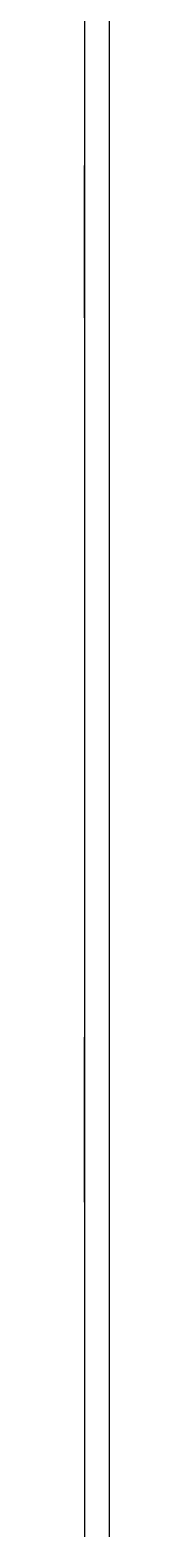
# Model space of a CAD drawing. Header units: millimetres. Extents: x -187347 to 135007, y -6415 to 292048.
# Drawn here: x -39251.8 to -39247.1, y 94676.6 to 94959.7 of the extents above; entities that cross this region are included whole.
import ezdxf

# ---------------------------------------------------------------- set-up
doc = ezdxf.new("R2010")
doc.units = ezdxf.units.MM
doc.header["$LTSCALE"] = 100
doc.layers.add('Layout Cabinplant', color=30, linetype='Continuous')

# ---------------------------------------------------------------- blocks, each defined once
blk = doc.blocks.new('Denester')
at = {"layer": 'Layout Cabinplant', "color": 0, "linetype": 'Continuous'}
for p, q in [((-665.37, -853.03), (-665.37, -2813.03)), ((-660.65, -2813.03), (-660.65, -853.03)), ((-665.38, -1762.96), (-665.38, -1734.16)), ((-665.38, -1766.8), (-665.38, -1896.78)), ((-665.38, -1930.1), (-665.38, -1898.9))]:
    blk.add_line(p, q, dxfattribs=at)

msp = doc.modelspace()

# ---------------------------------------------------------------- block references
at = {"layer": 'Layout Cabinplant', "color": 30}
msp.add_blockref('Denester', (-38586.46, 96668.29, 0), dxfattribs=at)

doc.saveas('drawing.dxf')
